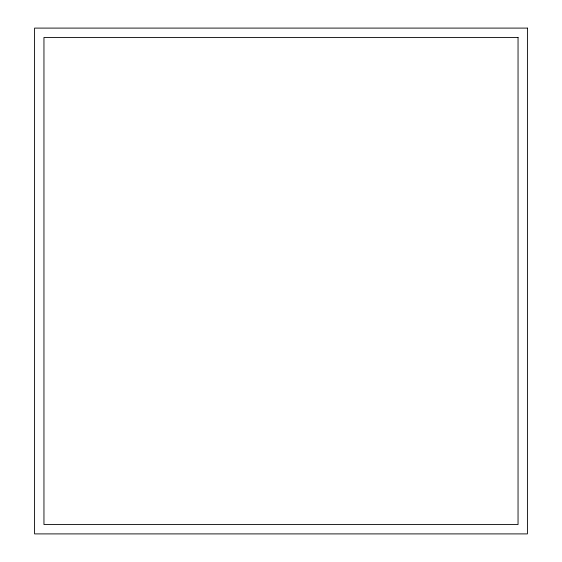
<?xml version="1.0" encoding="UTF-8"?>
<svg xmlns="http://www.w3.org/2000/svg" width="562" height="562" viewBox="0 0 562 562"><rect width="100%" height="100%" fill="white"/><g stroke="black" fill="none" stroke-linecap="round" stroke-linejoin="round"><path stroke-width="0.84" d="M527.416 28.1L34.584 28.1L34.584 533.9L527.416 533.9L527.416 28.1M518.045 37.471L43.955 37.471L43.955 524.529L518.045 524.529L518.045 37.471"/></g></svg>
